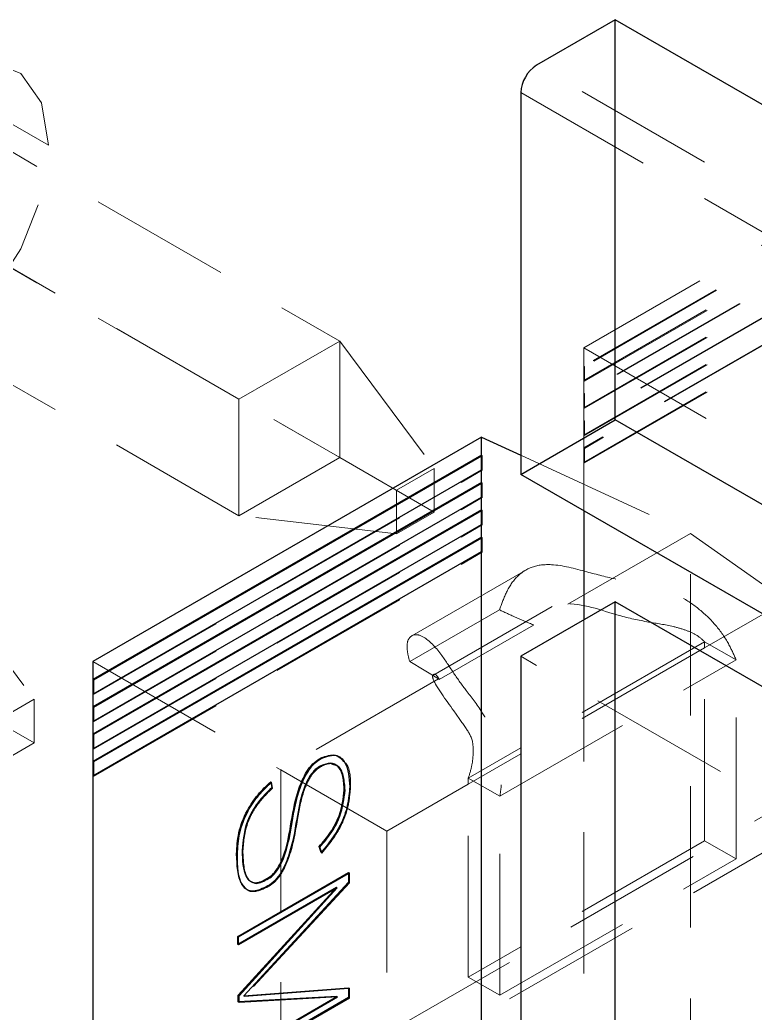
# Model space of a CAD drawing. Header units: millimetres. Extents: x 0 to 841, y 0 to 2287.
# Drawn here: x 620.8 to 627.4, y 272.27 to 281.19 of the extents above; entities that cross this region are included whole.
import ezdxf

# ---------------------------------------------------------------- set-up
doc = ezdxf.new("R2010")
doc.units = ezdxf.units.MM
doc.linetypes.add('HIDDEN', pattern=[1.905, 1.27, -0.635])

msp = doc.modelspace()

# ---------------------------------------------------------------- linework, layer by layer
at = {"color": 7, "linetype": 'Continuous', "lineweight": 25}
for p, q in [((626.1409, 281.1891), (625.4338, 280.7808)), ((626.1409, 277.5963), (626.1409, 281.1891)), ((629.535, 279.2297), (626.1409, 281.1891)), ((625.2924, 280.5359), (625.2924, 277.1064)), ((625.2924, 277.1064), (626.1409, 277.5963)), ((631.2321, 274.6572), (626.1409, 277.5963)), ((624.94, 277.4415), (621.4498, 275.4267)), ((624.94, 277.2782), (624.94, 277.4415)), ((624.94, 277.4415), (625.2924, 277.2786)), ((624.94, 277.2782), (621.4498, 275.2633)), ((624.94, 277.1475), (624.94, 277.2782)), ((624.94, 277.27), (621.4569, 275.2593)), ((621.4498, 275.1327), (624.94, 277.1475)), ((624.94, 277.0332), (624.94, 277.1475)), ((630.045, 274.3628), (625.2924, 277.1064)), ((624.94, 277.0332), (621.4498, 275.0184)), ((624.94, 277.0251), (621.4569, 275.0143)), ((624.94, 276.9026), (624.94, 277.0332)), ((621.4498, 274.8877), (624.94, 276.9026)), ((624.94, 276.7883), (624.94, 276.9026)), ((624.94, 276.7883), (621.4498, 274.7734)), ((624.94, 276.7801), (621.4569, 274.7693)), ((624.94, 276.6576), (624.94, 276.7883)), ((625.8569, 276.7805), (625.8569, 275.7993)), ((621.4498, 274.6428), (624.94, 276.6576)), ((624.94, 276.5433), (624.94, 276.6576)), ((624.94, 276.5433), (621.4498, 274.5285)), ((624.94, 276.5351), (621.4569, 274.5244)), ((624.94, 276.4127), (624.94, 276.5433)), ((621.4498, 274.3978), (624.94, 276.4127)), ((624.94, 270.3083), (624.94, 276.4127)), ((626.1409, 275.9632), (625.2924, 275.4733)), ((626.1409, 261.6574), (626.1409, 275.9632)), ((629.3798, 274.0934), (626.1409, 275.9632)), ((621.4498, 275.4267), (621.4498, 275.2633)), ((625.2924, 275.4733), (625.2924, 261.1676)), ((621.4569, 275.2593), (621.4498, 275.2633)), ((621.4498, 275.2633), (621.4498, 275.1327)), ((621.4569, 275.2593), (621.4569, 275.1368)), ((621.4498, 275.1327), (621.4498, 275.0184)), ((621.4569, 275.0143), (621.4498, 275.0184)), ((621.4498, 275.0184), (621.4498, 274.8877)), ((621.4569, 275.0143), (621.4569, 274.8918)), ((621.4498, 274.8877), (621.4498, 274.7734)), ((621.4569, 274.7693), (621.4498, 274.7734)), ((621.4498, 274.7734), (621.4498, 274.6428)), ((621.4569, 274.7693), (621.4569, 274.6469)), ((621.4498, 274.6428), (621.4498, 274.5285)), ((621.4569, 274.5244), (621.4498, 274.5285)), ((621.4498, 274.5285), (621.4498, 274.3978)), ((621.4569, 274.5244), (621.4569, 274.4019)), ((623.5081, 274.5578), (623.5011, 274.5619)), ((621.4498, 274.3978), (621.4498, 268.2935)), ((623.0479, 274.3465), (623.0562, 274.2919)), ((623.7153, 274.2693), (623.7082, 274.2733)), ((623.2394, 273.981), (623.2323, 273.9851)), ((623.5003, 273.7099), (623.4827, 273.7637)), ((623.4898, 273.7596), (623.4827, 273.7637)), ((623.5042, 273.7155), (623.4898, 273.7596)), ((622.7486, 273.6948), (622.7415, 273.6989)), ((622.7515, 272.9559), (623.7473, 273.5308)), ((623.7473, 273.5308), (623.7473, 273.4432)), ((622.7586, 272.9518), (623.7473, 273.5226)), ((623.7473, 273.4432), (622.8058, 272.4235)), ((623.0124, 273.4678), (623.0053, 273.4719)), ((623.6384, 273.3972), (622.7515, 272.8852)), ((622.7566, 272.4279), (623.6384, 273.3972)), ((622.7637, 272.4238), (623.6455, 273.3931)), ((623.6455, 273.3931), (623.6384, 273.3972)), ((622.7515, 272.8852), (622.7515, 272.9559)), ((622.7586, 272.9518), (622.7515, 272.9559)), ((622.7586, 272.8893), (622.7586, 272.9518)), ((622.8058, 272.4235), (623.7473, 272.4965)), ((622.8128, 272.4194), (623.7473, 272.4919)), ((623.7473, 272.4965), (623.7473, 272.4075)), ((622.7515, 271.9033), (623.6413, 272.417)), ((623.7473, 272.4075), (622.7515, 271.8326)), ((622.7566, 272.3681), (622.7566, 272.4279)), ((622.7637, 272.4238), (622.7566, 272.4279)), ((623.6413, 272.417), (622.7566, 272.3681)), ((622.7586, 271.8992), (623.6484, 272.4129)), ((622.7637, 272.3684), (622.7637, 272.4238)), ((622.8128, 272.4194), (622.8058, 272.4235)), ((623.6484, 272.4129), (623.6413, 272.417))]:
    msp.add_line(p, q, dxfattribs=at)
at = {"color": 7, "linetype": 'HIDDEN', "lineweight": 18}
for p, q in [((635.1919, 275.1476), (625.4338, 280.7808)), ((625.864, 277.945), (630.7506, 280.766)), ((619.8489, 280.5079), (623.6673, 278.3036)), ((625.2924, 280.5359), (635.1919, 274.821)), ((625.864, 277.7), (630.7506, 280.521)), ((621.0532, 280.0627), (620.4713, 280.3987)), ((625.864, 277.4551), (630.7506, 280.276)), ((622.7622, 277.7811), (618.9438, 279.9854)), ((625.864, 277.2101), (630.7506, 280.0311)), ((628.5505, 279.798), (625.8569, 278.243)), ((628.692, 279.7163), (625.8569, 278.0797)), ((628.699, 279.7123), (625.864, 278.0756)), ((625.8569, 277.9491), (628.8051, 279.651)), ((628.9041, 279.5939), (625.8569, 277.8347)), ((625.8569, 277.7041), (629.0173, 279.5285)), ((628.9112, 279.5898), (625.864, 277.8307)), ((619.8489, 279.4627), (623.6673, 277.2584)), ((629.1163, 279.4714), (625.8569, 277.5898)), ((629.1234, 279.4673), (625.864, 277.5857)), ((625.8569, 277.4591), (629.2295, 279.4061)), ((629.3285, 279.3489), (625.8569, 277.3448)), ((629.3355, 279.3448), (625.864, 277.3407)), ((625.8569, 277.2142), (629.4416, 279.2836)), ((622.7622, 276.7359), (618.9438, 278.9402)), ((623.6673, 278.3036), (622.7622, 277.7811)), ((623.6673, 277.2584), (623.6673, 278.3036)), ((623.6673, 278.3036), (624.5158, 277.1605)), ((625.8569, 278.243), (625.8569, 278.0797)), ((625.8569, 278.243), (627.7063, 277.1754)), ((625.864, 278.0756), (625.8569, 278.0797)), ((625.8569, 278.0797), (625.8569, 277.9491)), ((625.864, 278.0756), (625.864, 277.945)), ((625.8569, 277.9491), (625.8569, 277.8347)), ((625.864, 277.945), (625.8569, 277.9491)), ((625.864, 277.8307), (625.8569, 277.8347)), ((625.8569, 277.8347), (625.8569, 277.7041)), ((625.864, 277.8307), (625.864, 277.7)), ((624.1764, 276.9646), (622.7622, 277.7811)), ((622.7622, 277.7811), (622.7622, 276.7359)), ((625.8569, 277.7041), (625.8569, 277.5898)), ((625.864, 277.7), (625.8569, 277.7041)), ((625.864, 277.5857), (625.8569, 277.5898)), ((625.8569, 277.5898), (625.8569, 277.4591)), ((625.864, 277.5857), (625.864, 277.4551)), ((625.8569, 277.4591), (625.8569, 277.3448)), ((625.864, 277.4551), (625.8569, 277.4591)), ((624.9471, 277.2741), (624.94, 277.2782)), ((624.9471, 277.2741), (624.94, 277.27)), ((624.9471, 277.1435), (624.9471, 277.2741)), ((625.2924, 277.2786), (626.8153, 276.5746)), ((625.864, 277.3407), (625.8569, 277.3448)), ((625.8569, 277.3448), (625.8569, 277.2142)), ((625.864, 277.3407), (625.864, 277.2101)), ((622.7622, 276.7359), (623.6673, 277.2584)), ((623.6673, 277.2584), (624.5158, 276.7686)), ((625.8569, 277.2142), (625.8569, 276.7805)), ((625.864, 277.2101), (625.8569, 277.2142)), ((621.4569, 275.1286), (624.9471, 277.1435)), ((624.1764, 276.9646), (624.5158, 277.1605)), ((624.5158, 277.1605), (624.5158, 276.7686)), ((624.9471, 277.1435), (624.94, 277.1475)), ((624.9471, 277.0291), (624.94, 277.0332)), ((624.9471, 277.0291), (624.94, 277.0251)), ((624.9471, 276.8985), (624.9471, 277.0291)), ((624.1764, 276.5727), (624.1764, 276.9646)), ((621.4569, 274.8837), (624.9471, 276.8985)), ((624.9471, 276.8985), (624.94, 276.9026)), ((624.1764, 276.5727), (622.7622, 276.7359)), ((624.5158, 276.7686), (624.1764, 276.5727)), ((624.9471, 276.7842), (624.94, 276.7883)), ((624.9471, 276.7842), (624.94, 276.7801)), ((624.9471, 276.6535), (624.9471, 276.7842)), ((621.4569, 274.6387), (624.9471, 276.6535)), ((624.9471, 276.6535), (624.94, 276.6576)), ((626.8153, 276.5746), (625.3995, 275.7572)), ((626.8153, 269.2257), (626.8153, 276.5746)), ((627.673, 275.9699), (626.8153, 276.5746)), ((624.9471, 276.5392), (624.94, 276.5433)), ((624.9471, 276.5392), (624.94, 276.5351)), ((624.9471, 276.4086), (624.9471, 276.5392)), ((621.4569, 274.3937), (624.9471, 276.4086)), ((624.9471, 276.4086), (624.94, 276.4127)), ((620.0752, 276.2299), (620.9237, 275.0869)), ((625.3363, 276.2467), (624.3142, 275.6567)), ((627.673, 275.9699), (626.9426, 275.5483)), ((625.101, 275.8898), (624.2953, 275.4247)), ((625.575, 275.9214), (624.5018, 275.3018)), ((625.8569, 275.7993), (625.8569, 270.8038)), ((625.4071, 275.7529), (624.5609, 275.2644)), ((626.9426, 275.603), (624.8213, 274.3784)), ((626.9426, 275.5483), (626.9426, 275.603)), ((627.2254, 275.4398), (626.9426, 275.603)), ((626.9426, 275.5483), (624.8213, 274.3237)), ((626.9426, 273.8164), (626.9426, 275.5483)), ((621.4498, 275.4267), (623.1384, 274.4519)), ((624.2953, 275.4247), (624.5542, 275.2692)), ((625.1041, 274.2152), (627.2254, 275.4398)), ((630.3835, 272.5343), (625.2924, 275.4733)), ((627.2254, 273.6531), (627.2254, 275.4398)), ((624.5542, 275.2692), (623.1384, 274.4519)), ((620.0752, 275.1847), (620.9237, 274.6949)), ((621.4569, 275.1286), (621.4498, 275.1327)), ((621.4569, 275.1368), (621.4569, 275.1286)), ((620.5843, 274.8909), (620.9237, 275.0869)), ((620.9237, 275.0869), (620.9237, 274.6949)), ((621.4569, 274.8837), (621.4498, 274.8877)), ((621.4569, 274.8918), (621.4569, 274.8837)), ((620.9237, 274.6949), (620.5843, 274.499)), ((621.4569, 274.6387), (621.4498, 274.6428)), ((621.4569, 274.6469), (621.4569, 274.6387)), ((623.1384, 274.4519), (623.1384, 267.103)), ((624.0909, 273.902), (623.1384, 274.4519)), ((623.5057, 274.4861), (623.4986, 274.4902)), ((621.4569, 274.3937), (621.4498, 274.3978)), ((621.4569, 274.4019), (621.4569, 274.3937)), ((623.0549, 274.3424), (623.0479, 274.3465)), ((623.0549, 274.3424), (623.0633, 274.2879)), ((624.8213, 274.3237), (624.8213, 274.3784)), ((624.8213, 274.3784), (625.1041, 274.2152)), ((623.0633, 274.2879), (623.0562, 274.2919)), ((623.7642, 274.2975), (623.7572, 274.3016)), ((624.8213, 274.3237), (624.0909, 273.902)), ((624.8213, 272.5918), (624.8213, 274.3237)), ((624.0909, 272.0885), (627.673, 274.1564)), ((625.1041, 272.4285), (625.1041, 274.2152)), ((623.2883, 274.0073), (623.2813, 274.0114)), ((627.941, 273.9846), (624.3886, 271.9338)), ((624.0909, 273.902), (624.0909, 272.0885)), ((626.9426, 273.8164), (624.8213, 272.5918)), ((627.2254, 273.6531), (626.9426, 273.8164)), ((622.7979, 273.7233), (622.7908, 273.7274)), ((623.5074, 273.7058), (623.5003, 273.7099)), ((623.5074, 273.7058), (623.5042, 273.7155)), ((625.1041, 272.4285), (627.2254, 273.6531)), ((623.7544, 273.5267), (623.7473, 273.5308)), ((623.7473, 273.5226), (623.7544, 273.5267)), ((623.7544, 273.5267), (623.7544, 273.4392)), ((623.7544, 273.4392), (622.8128, 272.4194)), ((623.7544, 273.4392), (623.7473, 273.4432)), ((623.6455, 273.3931), (622.7586, 272.8811)), ((623.013, 273.3972), (623.0059, 273.4013)), ((622.7586, 272.8811), (622.7515, 272.8852)), ((622.7586, 272.8811), (622.7586, 272.8893)), ((624.8213, 272.5918), (625.1041, 272.4285)), ((623.7544, 272.4924), (623.7473, 272.4965)), ((623.7473, 272.4919), (623.7544, 272.4924)), ((623.7544, 272.4924), (623.7544, 272.4034)), ((622.7637, 272.364), (622.7566, 272.3681)), ((623.7544, 272.4034), (622.7586, 271.8285)), ((623.6484, 272.4129), (622.7637, 272.364)), ((622.7637, 272.364), (622.7637, 272.3684)), ((623.7544, 272.4034), (623.7473, 272.4075))]:
    msp.add_line(p, q, dxfattribs=at)
at = {"color": 7, "linetype": 'HIDDEN', "lineweight": 18, "flags": 128}
msp.add_lwpolyline([(621.0532, 280.0627), (620.9893, 280.4447), (620.8051, 280.7068), (620.5229, 280.8173), (620.1767, 280.7629), (619.8084, 280.5503), (619.4622, 280.205), (619.1801, 279.7687), (618.9959, 279.294), (618.9319, 278.8381), (618.9959, 278.4561), (619.1801, 278.1941), (619.4622, 278.0836), (619.8084, 278.1379), (620.1767, 278.3505), (620.5229, 278.6959), (620.8051, 279.1322), (620.9893, 279.6069), (621.0532, 280.0627)], dxfattribs=at)
at = {"color": 7, "linetype": 'Continuous', "lineweight": 25}
msp.add_arc((625.5994, 280.5219), 0.3074, 122.60548, 177.39452, dxfattribs=at)
at = {"color": 7, "linetype": 'HIDDEN', "lineweight": 18}
for points, knots in [([(625.101, 275.8898), (625.1193, 275.9406), (625.1582, 276.0489), (625.2487, 276.1939), (625.3864, 276.2863), (625.6046, 276.3088), (625.8646, 276.235), (626.1575, 276.1612), (626.444, 276.104), (626.7043, 276.0351), (626.9104, 275.8878), (627.0594, 275.7408), (627.1653, 275.5782), (627.2061, 275.4843), (627.2254, 275.4398)], [0, 0, 0, 0, 0.061108, 0.130136, 0.206542, 0.279471, 0.400853, 0.500921, 0.602941, 0.719465, 0.790615, 0.860987, 0.934084, 1, 1, 1, 1]), ([(626.9426, 275.603), (626.9207, 275.6239), (626.8789, 275.6638), (626.7735, 275.7094), (626.6251, 275.7518), (626.4202, 275.7816), (626.0992, 275.8489), (625.8199, 275.9658), (625.5922, 275.9319), (625.5163, 275.8949), (625.4532, 275.8336), (625.4236, 275.7818), (625.4071, 275.7529)], [0, 0, 0, 0, 0.0716325, 0.1367055, 0.2032889, 0.33488, 0.4966524, 0.7991821, 0.8508096, 0.8938628, 0.9409488, 1, 1, 1, 1]), ([(625.3995, 275.7572), (625.3429, 275.7814), (625.2417, 275.8245), (625.144, 275.8698), (625.101, 275.8898)], [0, 0, 0, 0, 0.559981, 1, 1, 1, 1]), ([(625.3995, 275.7572), (625.4009, 275.7564), (625.4034, 275.755), (625.406, 275.7536), (625.4071, 275.7529)], [0, 0, 0, 0, 0.56, 1, 1, 1, 1]), ([(624.2953, 275.4247), (624.2862, 275.4597), (624.2668, 275.5343), (624.2737, 275.6311), (624.3357, 275.6797), (624.4497, 275.6421), (624.5807, 275.4939), (624.692, 275.3152), (624.8058, 275.1583), (624.9257, 275.0083), (625.0384, 274.8071), (625.1003, 274.6098), (625.1317, 274.4042), (625.113, 274.276), (625.1041, 274.2152)], [0, 0, 0, 0, 0.061108, 0.130136, 0.206542, 0.279471, 0.400853, 0.500921, 0.602941, 0.719465, 0.790615, 0.860987, 0.934084, 1, 1, 1, 1]), ([(624.5609, 275.2644), (624.5527, 275.279), (624.5379, 275.3052), (624.5138, 275.3162), (624.4958, 275.2989), (624.5203, 275.2156), (624.6652, 275.021), (624.7906, 274.8408), (624.8628, 274.7344), (624.8665, 274.6086), (624.8578, 274.497), (624.8339, 274.4192), (624.8213, 274.3784)], [0, 0, 0, 0, 0.059051, 0.106137, 0.14919, 0.200818, 0.503348, 0.66512, 0.796711, 0.863295, 0.928368, 1, 1, 1, 1]), ([(624.5609, 275.2644), (624.5597, 275.2653), (624.5574, 275.2669), (624.5552, 275.2685), (624.5542, 275.2692)], [0, 0, 0, 0, 0.56, 1, 1, 1, 1]), ([(623.6116, 274.4989), (623.6046, 274.5025), (623.5762, 274.5172), (623.536, 274.4995), (623.5057, 274.4861)], [0, 0, 0, 0, 0.24549, 1, 1, 1, 1]), ([(623.7023, 274.5275), (623.709, 274.5228), (623.7629, 274.4839), (623.7636, 274.3846), (623.7642, 274.2975)], [0, 0, 0, 0, 0.123411, 1, 1, 1, 1]), ([(623.5057, 274.4861), (623.4884, 274.476), (623.4539, 274.4558), (623.3931, 274.3792), (623.3253, 274.2221), (623.3031, 274.0933), (623.2883, 274.0073)], [0, 0, 0, 0, 0.124865, 0.249753, 0.499152, 1, 1, 1, 1]), ([(623.0633, 274.2879), (623.0204, 274.246), (622.9349, 274.1625), (622.8168, 273.9539), (622.8051, 273.8107), (622.7979, 273.7233)], [0, 0, 0, 0, 0.281247, 0.561298, 1, 1, 1, 1]), ([(623.7642, 274.2975), (623.7596, 274.2422), (623.7505, 274.1317), (623.6748, 273.913), (623.5708, 273.7843), (623.5074, 273.7058)], [0, 0, 0, 0, 0.281159, 0.561636, 1, 1, 1, 1]), ([(623.2883, 274.0073), (623.2704, 273.8978), (623.2435, 273.7338), (623.1573, 273.5326), (623.0792, 273.4354), (623.035, 273.4099), (623.013, 273.3972)], [0, 0, 0, 0, 0.500845, 0.750176, 0.875064, 1, 1, 1, 1]), ([(622.7979, 273.7233), (622.8013, 273.6383), (622.8055, 273.532), (622.8595, 273.4516), (622.8867, 273.4427), (622.8992, 273.4386)], [0, 0, 0, 0, 0.682733, 0.854296, 1, 1, 1, 1]), ([(623.013, 273.3972), (622.968, 273.3771), (622.9005, 273.3469), (622.8348, 273.3712), (622.8155, 273.3975), (622.8075, 273.4082)], [0, 0, 0, 0, 0.539124, 0.810627, 1, 1, 1, 1])]:
    msp.add_open_spline(points, degree=3, knots=knots, dxfattribs=at)
at = {"color": 7, "linetype": 'Continuous', "lineweight": 25}
for points, knots in [([(623.2323, 273.9851), (623.2504, 274.0892), (623.2774, 274.2451), (623.3635, 274.4352), (623.4386, 274.5246), (623.4802, 274.5494), (623.5011, 274.5619)], [0, 0, 0, 0, 0.500677, 0.749958, 0.874961, 1, 1, 1, 1]), ([(623.2394, 273.981), (623.2574, 274.0851), (623.2844, 274.241), (623.3706, 274.4311), (623.4457, 274.5205), (623.4873, 274.5454), (623.5081, 274.5578)], [0, 0, 0, 0, 0.500677, 0.749958, 0.874961, 1, 1, 1, 1]), ([(623.7082, 274.2733), (623.7054, 274.3147), (623.6998, 274.3972), (623.6606, 274.4886), (623.5859, 274.5223), (623.5278, 274.5009), (623.4986, 274.4902)], [0, 0, 0, 0, 0.281064, 0.560765, 0.780057, 1, 1, 1, 1]), ([(623.5011, 274.5619), (623.546, 274.5766), (623.6358, 274.606), (623.7414, 274.5098), (623.7512, 274.3806), (623.7572, 274.3016)], [0, 0, 0, 0, 0.279792, 0.55905, 1, 1, 1, 1]), ([(623.5081, 274.5578), (623.5544, 274.5742), (623.6364, 274.6034), (623.6823, 274.5506), (623.7023, 274.5275)], [0, 0, 0, 0, 0.562996, 1, 1, 1, 1]), ([(623.4986, 274.4902), (623.4813, 274.4801), (623.4468, 274.4599), (623.3861, 274.3832), (623.3182, 274.2262), (623.2961, 274.0974), (623.2813, 274.0114)], [0, 0, 0, 0, 0.124865, 0.249753, 0.499152, 1, 1, 1, 1]), ([(623.7153, 274.2693), (623.7122, 274.3101), (623.7062, 274.3915), (623.6736, 274.4816), (623.6275, 274.4944), (623.6116, 274.4989)], [0, 0, 0, 0, 0.396706, 0.791488, 1, 1, 1, 1]), ([(622.7415, 273.6989), (622.7447, 273.7609), (622.7509, 273.8845), (622.8238, 274.0775), (622.9315, 274.235), (623.009, 274.3093), (623.0479, 274.3465)], [0, 0, 0, 0, 0.280313, 0.559402, 0.779436, 1, 1, 1, 1]), ([(622.7486, 273.6948), (622.7517, 273.7568), (622.758, 273.8804), (622.8309, 274.0734), (622.9385, 274.2309), (623.0161, 274.3052), (623.0549, 274.3424)], [0, 0, 0, 0, 0.280313, 0.559402, 0.779436, 1, 1, 1, 1]), ([(623.0562, 274.2919), (623.0133, 274.2501), (622.9278, 274.1666), (622.8097, 273.958), (622.798, 273.8148), (622.7908, 273.7274)], [0, 0, 0, 0, 0.281247, 0.561298, 1, 1, 1, 1]), ([(623.4827, 273.7637), (623.518, 273.8048), (623.5884, 273.8869), (623.6842, 274.0696), (623.6991, 274.1962), (623.7082, 274.2733)], [0, 0, 0, 0, 0.2809205, 0.5613002, 1, 1, 1, 1]), ([(623.4898, 273.7596), (623.5251, 273.8007), (623.5955, 273.8828), (623.6913, 274.0656), (623.7062, 274.1921), (623.7153, 274.2693)], [0, 0, 0, 0, 0.2809205, 0.5613002, 1, 1, 1, 1]), ([(623.7572, 274.3016), (623.7526, 274.2463), (623.7434, 274.1358), (623.6677, 273.9171), (623.5637, 273.7884), (623.5003, 273.7099)], [0, 0, 0, 0, 0.281159, 0.561636, 1, 1, 1, 1]), ([(623.0053, 273.4719), (623.0239, 273.4823), (623.061, 273.5032), (623.1257, 273.5867), (623.1951, 273.7556), (623.2174, 273.8932), (623.2323, 273.9851)], [0, 0, 0, 0, 0.124743, 0.249537, 0.499006, 1, 1, 1, 1]), ([(623.2813, 274.0114), (623.2633, 273.9019), (623.2365, 273.7379), (623.1502, 273.5366), (623.0721, 273.4395), (623.028, 273.414), (623.0059, 273.4013)], [0, 0, 0, 0, 0.500845, 0.750176, 0.875064, 1, 1, 1, 1]), ([(623.0124, 273.4678), (623.031, 273.4783), (623.0681, 273.4991), (623.1328, 273.5826), (623.2022, 273.7516), (623.2245, 273.8891), (623.2394, 273.981)], [0, 0, 0, 0, 0.124743, 0.249537, 0.499006, 1, 1, 1, 1]), ([(622.7908, 273.7274), (622.7938, 273.6416), (622.7976, 273.5343), (622.8545, 273.4551), (622.8966, 273.4357), (622.9495, 273.4418), (622.9867, 273.4619), (623.0053, 273.4719)], [0, 0, 0, 0, 0.498923, 0.624297, 0.749457, 0.874611, 1, 1, 1, 1]), ([(623.0059, 273.4013), (622.9607, 273.3809), (622.8927, 273.3503), (622.8235, 273.3787), (622.7507, 273.4671), (622.7456, 273.596), (622.7415, 273.6989)], [0, 0, 0, 0, 0.2491748, 0.3746593, 0.5003484, 1, 1, 1, 1]), ([(622.8075, 273.4082), (622.8037, 273.4125), (622.7497, 273.4722), (622.7491, 273.5876), (622.7486, 273.6948)], [0, 0, 0, 0, 0.070961, 1, 1, 1, 1]), ([(622.8992, 273.4386), (622.9013, 273.4376), (622.9169, 273.43), (622.9572, 273.439), (622.994, 273.4582), (623.0124, 273.4678)], [0, 0, 0, 0, 0.069397, 0.534264, 1, 1, 1, 1])]:
    msp.add_open_spline(points, degree=3, knots=knots, dxfattribs=at)

doc.saveas('drawing.dxf')
